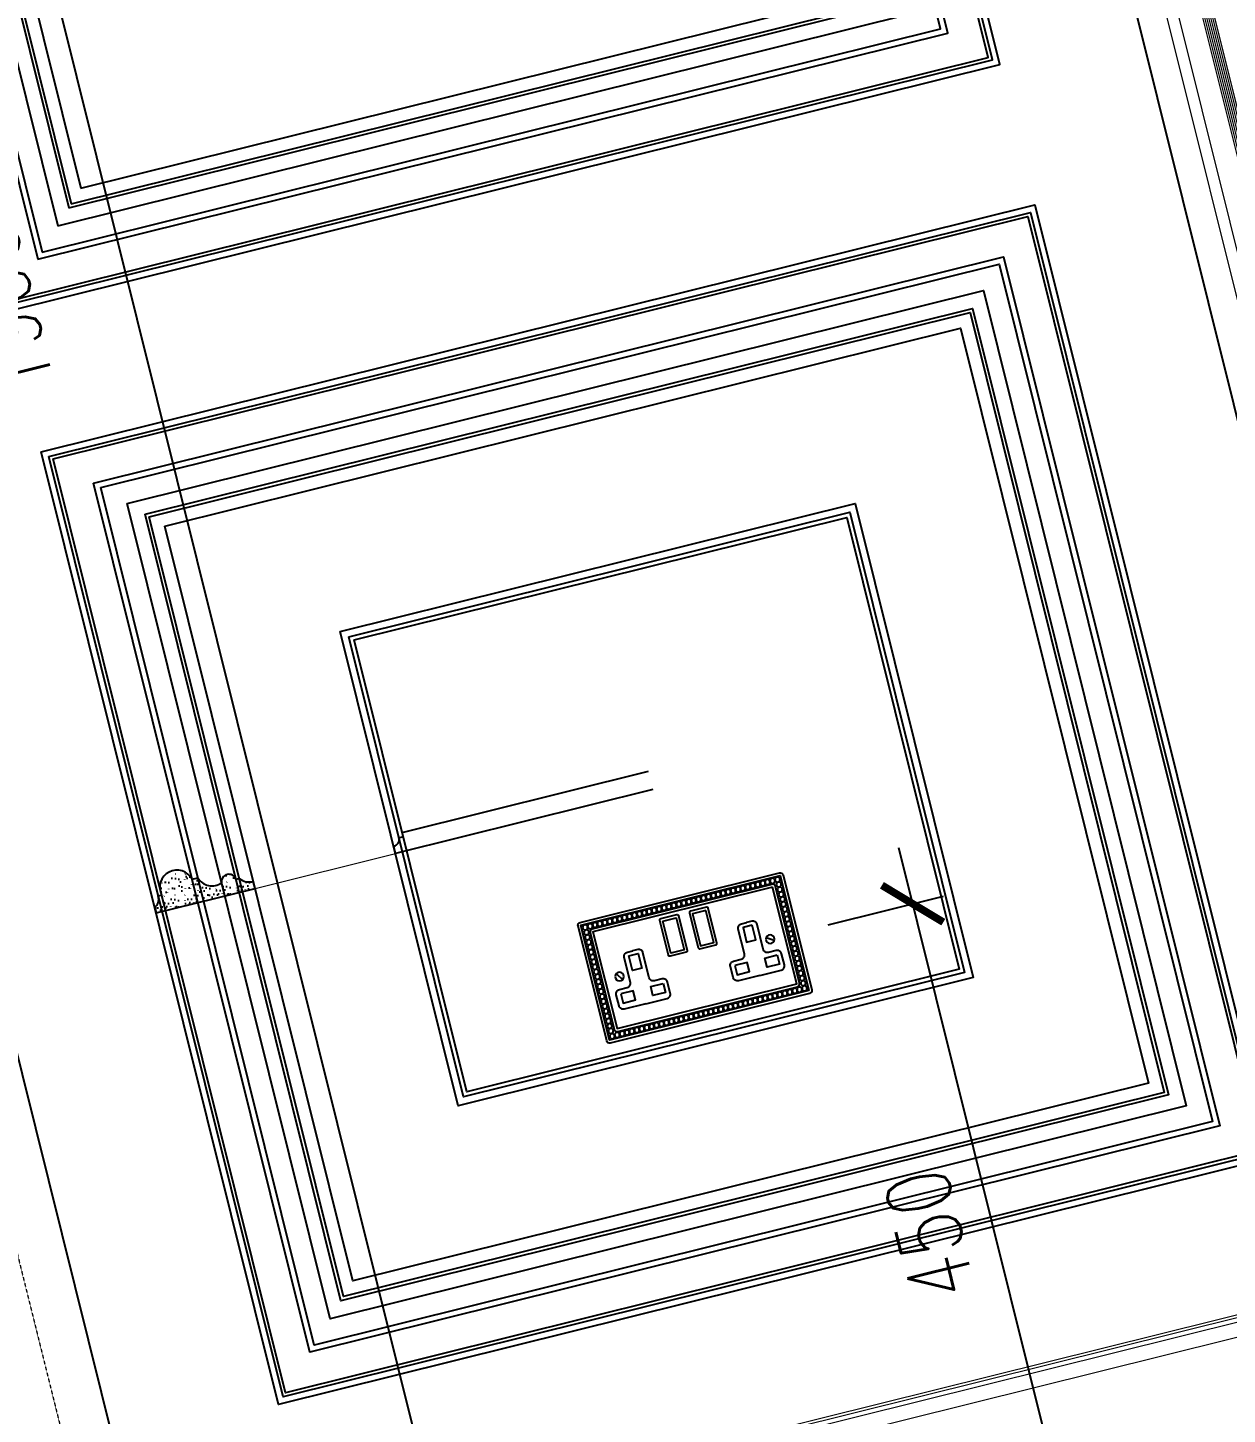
# Model space of a CAD drawing. Header units: inches. Extents: x 122939 to 389145, y 29603 to 574065.
# Drawn here: x 354284 to 355113, y 509610 to 510568 of the extents above; entities that cross this region are included whole.
import ezdxf

# ---------------------------------------------------------------- set-up
doc = ezdxf.new("R2010")
doc.units = ezdxf.units.IN
doc.header["$MEASUREMENT"] = 0
doc.linetypes.add('HIDDEN', pattern=[0.375, 0.25, -0.125])
for name, color, linetype, lineweight in [('A-Dim-ID', 9, 'Continuous', 20), ('A-GLAZ', 134, 'Continuous', 18), ('A-RNDR-ALUM', 1, 'Continuous', 9), ('A-RNDR-PT36', 253, 'Continuous', 20), ('GRC', 41, 'Continuous', 0), ('Marble', 6, 'Continuous', 0)]:
    doc.layers.add(name, color=color, linetype=linetype, lineweight=lineweight)
doc.layers.add('gypsum', color=31, linetype='Continuous')
doc.layers.add('Layer7', color=8, linetype='Continuous')
doc.styles.add('ST9', font='romans.shx', dxfattribs={"width": 0.8})
doc.dimstyles.new('DIM-20', dxfattribs={"dimscale": 1000, "dimtxt": 0.044, "dimasz": 0.035, "dimexe": 0.022, "dimexo": 0.022, "dimgap": 0.022, "dimtad": 1, "dimdec": 0, "dimzin": 0, "dimdsep": 46, "dimtxsty": 'ST9', "dimblk1": 'ARCHTICK', "dimblk2": 'ARCHTICK', "dimsah": 1, "dimcen": 0.088, "dimdle": 0.04, "dimclrd": 256, "dimclre": 256, "dimclrt": 3, "dimadec": 0, "dimazin": 0, "dimtfac": 1, "dimtdec": 0, "dimtix": 1, "dimtofl": 0, "dimtmove": 1, "dimatfit": 3, "dimldrblk": 'CLOSED', "dimfxl": 1, "dimtolj": 1, "dimtzin": 0, "dimarcsym": 0})

# ---------------------------------------------------------------- blocks, each defined once
blk = doc.blocks.new('win1')
at = {"color": 252, "linetype": 'HIDDEN', "ltscale": 0.5, "elevation": 0}
blk.add_lwpolyline([(0, 2848.83), (1150, 2848.83), (1150, -101.17), (0, -101.17)], close=True, dxfattribs=at)
blk = doc.blocks.new('M1')
at = {"layer": 'gypsum', "linetype": 'Continuous'}
h = blk.add_hatch(dxfattribs=at)
h.set_pattern_fill('GYPSUM', color=251, scale=36.842105, style=0, pattern_type=2)
h.set_pattern_definition([(360, (273234.79, 528507.015), (2e-15, 36.8421), [0, -36.8421]), (360, (273234.527, 528503.77), (2e-15, 36.8421), [0, -36.8421]), (360, (273237.11, 528504.44), (2e-15, 36.8421), [0, -36.8421]), (315, (273237.37, 528509.747), (36.8421, -9e-15), [0.2358, -51.8668]), (360, (273235.53, 528509.4), (2e-15, 36.8421), [0, -36.8421]), (360, (273235.53, 528509.4), (2e-15, 36.8421), [0, -36.8421]), (315, (273242.219, 528506.049), (36.8421, -9e-15), [0.2358, -51.8668]), (360, (273242.8, 528506.687), (2e-15, 36.8421), [0, -36.8421]), (360, (273242.8, 528506.687), (2e-15, 36.8421), [0, -36.8421]), (360, (273239.94, 528504.064), (2e-15, 36.8421), [0, -36.8421]), (315, (273244.39, 528504.474), (36.8421, -9e-15), [0.2358, -51.8668]), (315, (273244.39, 528504.474), (36.8421, -9e-15), [0.2358, -51.8668]), (315, (273242.807, 528509.432), (36.8421, -9e-15), [0.2358, -51.8668]), (315, (273242.807, 528509.432), (36.8421, -9e-15), [0.2358, -51.8668]), (360, (273243.383, 528510.347), (2e-15, 36.8421), [0, -36.8421]), (360, (273240.827, 528510.954), (2e-15, 36.8421), [0, -36.8421]), (360, (273246.932, 528510.374), (2e-15, 36.8421), [0, -36.8421]), (360, (273244.505, 528511.947), (2e-15, 36.8421), [0, -36.8421]), (360, (273234.93, 528514.797), (2e-15, 36.8421), [0, -36.8421]), (315, (273239.017, 528516.243), (36.8421, -9e-15), [0.2358, -51.8668]), (315, (273239.017, 528516.243), (36.8421, -9e-15), [0.2358, -51.8668]), (360, (273236.827, 528519.467), (2e-15, 36.8421), [0, -36.8421]), (360, (273236.09, 528517.082), (2e-15, 36.8421), [0, -36.8421]), (360, (273235.245, 528524.425), (2e-15, 36.8421), [0, -36.8421]), (360, (273234.507, 528522.04), (2e-15, 36.8421), [0, -36.8421]), (315, (273239.005, 528526.003), (36.8421, -9e-15), [0.2358, -51.8668]), (315, (273239.005, 528526.003), (36.8421, -9e-15), [0.2358, -51.8668]), (360, (273243.625, 528515.488), (2e-15, 36.8421), [0, -36.8421]), (315, (273244.105, 528519.5), (36.8421, -9e-15), [0.2358, -51.8668]), (360, (273244.096, 528516.754), (2e-15, 36.8421), [0, -36.8421]), (360, (273244.096, 528516.754), (2e-15, 36.8421), [0, -36.8421]), (315, (273242.523, 528524.457), (36.8421, -9e-15), [0.2358, -51.8668]), (315, (273241.934, 528521.074), (36.8421, -9e-15), [0.2358, -51.8668]), (315, (273241.934, 528521.074), (36.8421, -9e-15), [0.2358, -51.8668]), (315, (273241.934, 528521.074), (36.8421, -9e-15), [0.2358, -51.8668]), (315, (273235.012, 528526.818), (36.8421, -9e-15), [0.2358, -51.8668]), (315, (273235.012, 528526.818), (36.8421, -9e-15), [0.2358, -51.8668]), (360, (273236.565, 528531.054), (2e-15, 36.8421), [0, -36.8421]), (360, (273236.143, 528538.297), (2e-15, 36.8421), [0, -36.8421]), (360, (273235.88, 528535.053), (2e-15, 36.8421), [0, -36.8421]), (360, (273238.463, 528535.724), (2e-15, 36.8421), [0, -36.8421]), (360, (273237.725, 528533.34), (2e-15, 36.8421), [0, -36.8421]), (315, (273240.653, 528532.5), (36.8421, -9e-15), [0.2358, -51.8668]), (360, (273242.463, 528527.21), (2e-15, 36.8421), [0, -36.8421]), (360, (273242.463, 528527.21), (2e-15, 36.8421), [0, -36.8421]), (360, (273245.26, 528531.744), (2e-15, 36.8421), [0, -36.8421]), (360, (273245.02, 528526.604), (2e-15, 36.8421), [0, -36.8421]), (360, (273246.14, 528528.203), (2e-15, 36.8421), [0, -36.8421]), (315, (273243.57, 528537.33), (36.8421, -9e-15), [0.2358, -51.8668]), (315, (273243.57, 528537.33), (36.8421, -9e-15), [0.2358, -51.8668]), (315, (273245.74, 528535.755), (36.8421, -9e-15), [0.2358, -51.8668]), (360, (273244.15, 528537.97), (2e-15, 36.8421), [0, -36.8421]), (360, (273245.732, 528533.01), (2e-15, 36.8421), [0, -36.8421]), (360, (273245.732, 528533.01), (2e-15, 36.8421), [0, -36.8421]), (315, (273250.58, 528503.512), (36.8421, -9e-15), [0.2358, -51.8668]), (360, (273252.315, 528503.59), (2e-15, 36.8421), [0, -36.8421]), (360, (273250.403, 528505.074), (2e-15, 36.8421), [0, -36.8421]), (360, (273250.403, 528505.074), (2e-15, 36.8421), [0, -36.8421]), (360, (273249.67, 528506.44), (2e-15, 36.8421), [0, -36.8421]), (360, (273255.97, 528506.47), (2e-15, 36.8421), [0, -36.8421]), (360, (273252.787, 528504.855), (2e-15, 36.8421), [0, -36.8421]), (360, (273253.86, 528506.66), (2e-15, 36.8421), [0, -36.8421]), (315, (273248.997, 528508.316), (36.8421, -9e-15), [0.2358, -51.8668]), (315, (273248.997, 528508.316), (36.8421, -9e-15), [0.2358, -51.8668]), (360, (273248.917, 528513.175), (2e-15, 36.8421), [0, -36.8421]), (315, (273253.693, 528508.798), (36.8421, -9e-15), [0.2358, -51.8668]), (360, (273254.39, 528511.43), (2e-15, 36.8421), [0, -36.8421]), (360, (273256.972, 528512.1), (2e-15, 36.8421), [0, -36.8421]), (360, (273256.235, 528509.715), (2e-15, 36.8421), [0, -36.8421]), (360, (273256.235, 528509.715), (2e-15, 36.8421), [0, -36.8421]), (360, (273253.26, 528512.057), (2e-15, 36.8421), [0, -36.8421]), (315, (273260.745, 528503.918), (36.8421, -9e-15), [0.2358, -51.8668]), (315, (273260.745, 528503.918), (36.8421, -9e-15), [0.2358, -51.8668]), (360, (273257.817, 528504.757), (2e-15, 36.8421), [0, -36.8421]), (360, (273265.352, 528503.162), (2e-15, 36.8421), [0, -36.8421]), (315, (273260.16, 528513.538), (36.8421, -9e-15), [0.2358, -51.8668]), (360, (273258.555, 528507.14), (2e-15, 36.8421), [0, -36.8421]), (360, (273258.555, 528507.14), (2e-15, 36.8421), [0, -36.8421]), (315, (273264.25, 528512.132), (36.8421, -9e-15), [0.2358, -51.8668]), (315, (273263.662, 528508.748), (36.8421, -9e-15), [0.2358, -51.8668]), (360, (273264.24, 528509.387), (2e-15, 36.8421), [0, -36.8421]), (360, (273264.24, 528509.387), (2e-15, 36.8421), [0, -36.8421]), (360, (273264.24, 528509.387), (2e-15, 36.8421), [0, -36.8421]), (315, (273265.833, 528507.173), (36.8421, -9e-15), [0.2358, -51.8668]), (315, (273265.833, 528507.173), (36.8421, -9e-15), [0.2358, -51.8668]), (360, (273265.824, 528504.43), (2e-15, 36.8421), [0, -36.8421]), (315, (273270.44, 528511.016), (36.8421, -9e-15), [0.2358, -51.8668]), (315, (273270.44, 528511.016), (36.8421, -9e-15), [0.2358, -51.8668]), (360, (273271.113, 528509.14), (2e-15, 36.8421), [0, -36.8421]), (315, (273250.35, 528539.598), (36.8421, -9e-15), [0.2358, -51.8668]), (315, (273250.35, 528539.598), (36.8421, -9e-15), [0.2358, -51.8668]), (315, (273250.296, 528518.383), (36.8421, -9e-15), [0.2358, -51.8668]), (360, (273252.573, 528516.056), (2e-15, 36.8421), [0, -36.8421]), (360, (273249.39, 528514.44), (2e-15, 36.8421), [0, -36.8421]), (360, (273249.39, 528514.44), (2e-15, 36.8421), [0, -36.8421]), (315, (273256.168, 528514.352), (36.8421, -9e-15), [0.2358, -51.8668]), (315, (273256.168, 528514.352), (36.8421, -9e-15), [0.2358, -51.8668]), (360, (273253.38, 528519.706), (2e-15, 36.8421), [0, -36.8421]), (360, (273254.42, 528514.342), (2e-15, 36.8421), [0, -36.8421]), (315, (273248.713, 528523.341), (36.8421, -9e-15), [0.2358, -51.8668]), (360, (273250.12, 528520.1), (2e-15, 36.8421), [0, -36.8421]), (360, (273249.385, 528521.467), (2e-15, 36.8421), [0, -36.8421]), (360, (273249.385, 528521.467), (2e-15, 36.8421), [0, -36.8421]), (315, (273254.757, 528524.914), (36.8421, -9e-15), [0.2358, -51.8668]), (360, (273253.85, 528520.972), (2e-15, 36.8421), [0, -36.8421]), (360, (273253.575, 528521.685), (2e-15, 36.8421), [0, -36.8421]), (360, (273253.575, 528521.685), (2e-15, 36.8421), [0, -36.8421]), (360, (273257.72, 528518.59), (2e-15, 36.8421), [0, -36.8421]), (315, (273261.81, 528520.034), (36.8421, -9e-15), [0.2358, -51.8668]), (360, (273263.62, 528514.745), (2e-15, 36.8421), [0, -36.8421]), (360, (273263.62, 528514.745), (2e-15, 36.8421), [0, -36.8421]), (360, (273258.88, 528520.873), (2e-15, 36.8421), [0, -36.8421]), (360, (273257.3, 528525.83), (2e-15, 36.8421), [0, -36.8421]), (360, (273257.035, 528522.588), (2e-15, 36.8421), [0, -36.8421]), (360, (273259.62, 528523.258), (2e-15, 36.8421), [0, -36.8421]), (315, (273264.726, 528524.865), (36.8421, -9e-15), [0.2358, -51.8668]), (360, (273265.306, 528525.503), (2e-15, 36.8421), [0, -36.8421]), (360, (273265.306, 528525.503), (2e-15, 36.8421), [0, -36.8421]), (360, (273248.568, 528526.63), (2e-15, 36.8421), [0, -36.8421]), (360, (273251.025, 528530.698), (2e-15, 36.8421), [0, -36.8421]), (360, (273250.553, 528529.43), (2e-15, 36.8421), [0, -36.8421]), (360, (273255.452, 528527.546), (2e-15, 36.8421), [0, -36.8421]), (360, (273254.895, 528528.314), (2e-15, 36.8421), [0, -36.8421]), (360, (273254.21, 528532.313), (2e-15, 36.8421), [0, -36.8421]), (360, (273256.055, 528530.6), (2e-15, 36.8421), [0, -36.8421]), (315, (273251.93, 528534.64), (36.8421, -9e-15), [0.2358, -51.8668]), (360, (273251.755, 528536.356), (2e-15, 36.8421), [0, -36.8421]), (360, (273251.755, 528536.356), (2e-15, 36.8421), [0, -36.8421]), (360, (273251.02, 528537.723), (2e-15, 36.8421), [0, -36.8421]), (360, (273256.55, 528534.96), (2e-15, 36.8421), [0, -36.8421]), (360, (273256.08, 528533.695), (2e-15, 36.8421), [0, -36.8421]), (360, (273255.21, 528537.942), (2e-15, 36.8421), [0, -36.8421]), (315, (273258.87, 528528.342), (36.8421, -9e-15), [0.2358, -51.8668]), (360, (273258.036, 528528.216), (2e-15, 36.8421), [0, -36.8421]), (360, (273260.42, 528532.578), (2e-15, 36.8421), [0, -36.8421]), (360, (273260.42, 528532.578), (2e-15, 36.8421), [0, -36.8421]), (315, (273265.315, 528528.248), (36.8421, -9e-15), [0.2358, -51.8668]), (315, (273262.862, 528527.527), (36.8421, -9e-15), [0.2358, -51.8668]), (315, (273262.862, 528527.527), (36.8421, -9e-15), [0.2358, -51.8668]), (315, (273262.862, 528527.527), (36.8421, -9e-15), [0.2358, -51.8668]), (315, (273257.458, 528538.904), (36.8421, -9e-15), [0.2358, -51.8668]), (360, (273259.735, 528536.577), (2e-15, 36.8421), [0, -36.8421]), (360, (273259.735, 528536.577), (2e-15, 36.8421), [0, -36.8421]), (315, (273264.51, 528534.024), (36.8421, -9e-15), [0.2358, -51.8668]), (315, (273264.51, 528534.024), (36.8421, -9e-15), [0.2358, -51.8668]), (360, (273262.32, 528537.247), (2e-15, 36.8421), [0, -36.8421]), (360, (273261.582, 528534.863), (2e-15, 36.8421), [0, -36.8421]), (360, (273269.723, 528514.165), (2e-15, 36.8421), [0, -36.8421]), (360, (273266.416, 528519.28), (2e-15, 36.8421), [0, -36.8421]), (360, (273266.175, 528514.138), (2e-15, 36.8421), [0, -36.8421]), (360, (273267.296, 528515.738), (2e-15, 36.8421), [0, -36.8421]), (315, (273266.897, 528523.29), (36.8421, -9e-15), [0.2358, -51.8668]), (360, (273266.888, 528520.545), (2e-15, 36.8421), [0, -36.8421]), (360, (273266.888, 528520.545), (2e-15, 36.8421), [0, -36.8421]), (360, (273268.875, 528528.128), (2e-15, 36.8421), [0, -36.8421]), (360, (273266.32, 528528.734), (2e-15, 36.8421), [0, -36.8421]), (360, (273269.997, 528529.727), (2e-15, 36.8421), [0, -36.8421]), (315, (273269.598, 528537.28), (36.8421, -9e-15), [0.2358, -51.8668]), (315, (273267.427, 528538.854), (36.8421, -9e-15), [0.2358, -51.8668]), (360, (273269.59, 528534.534), (2e-15, 36.8421), [0, -36.8421]), (360, (273269.117, 528533.27), (2e-15, 36.8421), [0, -36.8421]), (360, (273269.117, 528533.27), (2e-15, 36.8421), [0, -36.8421]), (360, (273269.117, 528533.27), (2e-15, 36.8421), [0, -36.8421]), (360, (273260, 528539.82), (2e-15, 36.8421), [0, -36.8421]), (360, (273268.006, 528539.493), (2e-15, 36.8421), [0, -36.8421])])
edge = h.paths.add_edge_path()
edge.add_arc((272491.1, 527822.19), 11.88, 283.94609, 462.71632)
edge.add_line((272488.49, 527833.78), (272488.49, 527836.1))
edge.add_ellipse((272488.49, 527840.44), major_axis=(-6.53, 0), ratio=0.663806, start_angle=0, end_angle=90, ccw=False)
edge.add_line((272481.96, 527840.44), (272477.37, 527840.44))
edge.add_line((272477.37, 527840.44), (272477.37, 527769.98))
edge.add_line((272477.37, 527769.98), (272482.47, 527769.98))
edge.add_arc((272492.17, 527770.83), 9.73, 123.92059, 185.05545, ccw=False)
edge.add_line((272486.74, 527778.91), (272486.74, 527781.29))
edge.add_arc((272486.19, 527786.41), 5.15, 276.04421, 443.95579)
edge.add_arc((272497.07, 527795.81), 11.18, 106.11588, 202.45478, ccw=False)
edge.add_spline(control_points=[(272493.97, 527806.55), (272493.97, 527807.92), (272493.97, 527809.29), (272493.97, 527810.66)], knot_values=[0, 0, 0, 0, 0.167192, 0.167192, 0.167192, 0.167192], degree=3, periodic=0)
for p, q in [((272477.37, 527840.44), (272477.37, 527769.98)), ((272481.96, 527840.44), (272477.37, 527840.44)), ((272488.49, 527836.1), (272488.49, 527833.78)), ((272486.74, 527781.29), (272486.74, 527778.91)), ((272477.37, 527769.98), (272482.47, 527769.98))]:
    blk.add_line(p, q, dxfattribs=at)
for centre, radius, start, end in [((272491.1, 527822.19), 11.88, 283.94609, 102.71633), ((272497.07, 527795.81), 11.18, 106.11588, 202.45478), ((272486.19, 527786.41), 5.15, 276.04421, 83.95579), ((272492.17, 527770.83), 9.73, 123.92059, 185.05545)]:
    blk.add_arc(centre, radius, start, end, dxfattribs=at)
blk.add_ellipse((272488.49, 527840.44), major_axis=(-6.53, 0), ratio=0.663806, start_param=0, end_param=1.570796, dxfattribs=at)
blk.add_spline([(272493.97, 527810.66), (272493.97, 527806.55)], degree=3, dxfattribs=at)
blk = doc.blocks.new('Wandsworth double socket')
at = {"layer": 'Layer7', "color": 1}
for p, q in [((4826.79, 1707.74), (4831.85, 1710.98)), ((4938.23, 1711.79), (4934.99, 1706.74))]:
    blk.add_line(p, q, dxfattribs=at)
for points in [[(4811.96, 1666.36), (4953.96, 1666.36, 0.414214), (4955.96, 1668.36), (4955.96, 1750.36, 0.414214), (4953.96, 1752.36), (4811.96, 1752.36, 0.414214), (4809.96, 1750.36), (4809.96, 1668.36, 0.414214)], [(4818.96, 1745.86), (4946.96, 1745.86, -0.414214), (4948.96, 1743.86), (4948.96, 1674.86, -0.414214), (4946.96, 1672.86), (4818.96, 1672.86, -0.414214), (4816.96, 1674.86), (4816.96, 1743.86, -0.414214)], [(4866.66, 1741.42), (4878.09, 1741.42, -0.414214), (4879.09, 1740.42), (4879.09, 1715.61, -0.414214), (4878.09, 1714.61), (4866.66, 1714.61, -0.414214), (4865.66, 1715.61), (4865.66, 1740.42, -0.414214)], [(4899.25, 1741.42), (4887.82, 1741.42, 0.414214), (4886.82, 1740.42), (4886.82, 1715.61, 0.414214), (4887.82, 1714.61), (4899.25, 1714.61, 0.414214), (4900.25, 1715.61), (4900.25, 1740.42, 0.414214)]]:
    blk.add_lwpolyline(points, format="xyb", close=True, dxfattribs=at)
for points in [[(4811.96, 1668.36), (4953.96, 1668.36), (4953.96, 1750.36), (4811.96, 1750.36)], [(4818.96, 1743.86), (4946.96, 1743.86), (4946.96, 1674.86), (4818.96, 1674.86)], [(4867.66, 1739.42), (4877.09, 1739.42), (4877.09, 1716.61), (4867.66, 1716.61)], [(4898.26, 1739.42), (4888.82, 1739.42), (4888.82, 1716.61), (4898.26, 1716.61)], [(4839.05, 1721.68), (4845.59, 1721.68), (4845.59, 1711.23), (4839.05, 1711.23)], [(4926.86, 1721.68), (4920.32, 1721.68), (4920.32, 1711.23), (4926.86, 1711.23)], [(4827.22, 1697.56), (4827.22, 1691.02), (4836.09, 1691.02), (4836.09, 1697.56)], [(4857.43, 1697.56), (4857.43, 1691.02), (4848.56, 1691.02), (4848.56, 1697.56)], [(4908.49, 1697.56), (4908.49, 1691.02), (4917.35, 1691.02), (4917.35, 1697.56)], [(4938.69, 1697.56), (4938.69, 1691.02), (4929.82, 1691.02), (4929.82, 1697.56)]]:
    blk.add_lwpolyline(points, close=True, dxfattribs=at)
for points in [[(4842.32, 1686.74), (4827.08, 1686.74, -0.414214), (4824.08, 1689.74), (4824.08, 1697.71, -0.414214), (4827.08, 1700.71), (4832.64, 1700.71, 0.414214), (4835.64, 1703.71), (4835.64, 1721.43, -0.414214), (4838.64, 1724.43), (4842.32, 1724.43)], [(4842.32, 1686.74), (4857.57, 1686.74, 0.414214), (4860.57, 1689.74), (4860.57, 1697.71, 0.414214), (4857.57, 1700.71), (4852.01, 1700.71, -0.414214), (4849.01, 1703.71), (4849.01, 1721.43, 0.414214), (4846.01, 1724.43), (4842.32, 1724.43)], [(4923.59, 1686.74), (4908.35, 1686.74, -0.414214), (4905.35, 1689.74), (4905.35, 1697.71, -0.414214), (4908.35, 1700.71), (4913.9, 1700.71, 0.414214), (4916.9, 1703.71), (4916.9, 1721.43, -0.414214), (4919.9, 1724.43), (4923.59, 1724.43)], [(4923.59, 1686.74), (4938.83, 1686.74, 0.414214), (4941.83, 1689.74), (4941.83, 1697.71, 0.414214), (4938.83, 1700.71), (4933.27, 1700.71, -0.414214), (4930.27, 1703.71), (4930.27, 1721.43, 0.414214), (4927.27, 1724.43), (4923.59, 1724.43)]]:
    blk.add_lwpolyline(points, format="xyb", dxfattribs=at)
for centre, radius in [((4814.46, 1748.11), 1.74), ((4814.46, 1744.6), 1.74), ((4817.97, 1748.11), 1.74), ((4821.48, 1748.11), 1.74), ((4824.99, 1748.11), 1.74), ((4828.51, 1748.11), 1.74), ((4832.02, 1748.11), 1.74), ((4835.53, 1748.11), 1.74), ((4839.05, 1748.11), 1.74), ((4842.56, 1748.11), 1.74), ((4846.07, 1748.11), 1.74), ((4849.58, 1748.11), 1.74), ((4853.1, 1748.11), 1.74), ((4856.61, 1748.11), 1.74), ((4860.12, 1748.11), 1.74), ((4863.64, 1748.11), 1.74), ((4867.15, 1748.11), 1.74), ((4870.66, 1748.11), 1.74), ((4874.17, 1748.11), 1.74), ((4877.69, 1748.11), 1.74), ((4881.2, 1748.11), 1.74), ((4884.71, 1748.11), 1.74), ((4888.23, 1748.11), 1.74), ((4891.74, 1748.11), 1.74), ((4895.25, 1748.11), 1.74), ((4898.76, 1748.11), 1.74), ((4902.28, 1748.11), 1.74), ((4905.79, 1748.11), 1.74), ((4909.3, 1748.11), 1.74), ((4912.81, 1748.11), 1.74), ((4916.33, 1748.11), 1.74), ((4919.84, 1748.11), 1.74), ((4923.35, 1748.11), 1.74), ((4926.87, 1748.11), 1.74), ((4930.38, 1748.11), 1.74), ((4933.89, 1748.11), 1.74), ((4937.4, 1748.11), 1.74), ((4940.92, 1748.11), 1.74), ((4944.43, 1748.11), 1.74), ((4947.94, 1748.11), 1.74), ((4951.46, 1748.11), 1.74), ((4951.46, 1744.6), 1.74), ((4814.46, 1741.09), 1.74), ((4814.46, 1737.57), 1.74), ((4814.46, 1734.06), 1.74), ((4951.46, 1741.09), 1.74), ((4951.46, 1737.57), 1.74), ((4951.46, 1734.06), 1.74), ((4814.46, 1730.55), 1.74), ((4814.46, 1727.04), 1.74), ((4951.46, 1730.55), 1.74), ((4951.46, 1727.04), 1.74), ((4814.46, 1723.52), 1.74), ((4814.46, 1720.01), 1.74), ((4814.46, 1716.5), 1.74), ((4951.46, 1723.52), 1.74), ((4951.46, 1720.01), 1.74), ((4951.46, 1716.5), 1.74), ((4814.46, 1712.98), 1.74), ((4814.46, 1709.47), 1.74), ((4814.46, 1705.96), 1.74), ((4829.26, 1709.36), 3), ((4936.65, 1709.36), 3), ((4951.46, 1712.98), 1.74), ((4951.46, 1709.47), 1.74), ((4951.46, 1705.96), 1.74), ((4814.46, 1702.45), 1.74), ((4814.46, 1698.93), 1.74), ((4951.46, 1702.45), 1.74), ((4951.46, 1698.93), 1.74), ((4814.46, 1695.42), 1.74), ((4814.46, 1691.91), 1.74), ((4814.46, 1688.39), 1.74), ((4951.46, 1695.42), 1.74), ((4951.46, 1691.91), 1.74), ((4951.46, 1688.39), 1.74), ((4814.46, 1684.88), 1.74), ((4814.46, 1681.37), 1.74), ((4814.46, 1677.86), 1.74), ((4951.46, 1684.88), 1.74), ((4951.46, 1681.37), 1.74), ((4951.46, 1677.86), 1.74), ((4814.46, 1674.34), 1.74), ((4814.46, 1670.61), 1.74), ((4817.97, 1670.61), 1.74), ((4821.48, 1670.61), 1.74), ((4824.99, 1670.61), 1.74), ((4828.51, 1670.61), 1.74), ((4832.02, 1670.61), 1.74), ((4835.53, 1670.61), 1.74), ((4839.05, 1670.61), 1.74), ((4842.56, 1670.61), 1.74), ((4846.07, 1670.61), 1.74), ((4849.58, 1670.61), 1.74), ((4853.1, 1670.61), 1.74), ((4856.61, 1670.61), 1.74), ((4860.12, 1670.61), 1.74), ((4863.64, 1670.61), 1.74), ((4867.15, 1670.61), 1.74), ((4870.66, 1670.61), 1.74), ((4874.17, 1670.61), 1.74), ((4877.69, 1670.61), 1.74), ((4881.2, 1670.61), 1.74), ((4884.71, 1670.61), 1.74), ((4888.23, 1670.61), 1.74), ((4891.74, 1670.61), 1.74), ((4895.25, 1670.61), 1.74), ((4898.76, 1670.61), 1.74), ((4902.28, 1670.61), 1.74), ((4905.79, 1670.61), 1.74), ((4909.3, 1670.61), 1.74), ((4912.81, 1670.61), 1.74), ((4916.33, 1670.61), 1.74), ((4919.84, 1670.61), 1.74), ((4923.35, 1670.61), 1.74), ((4926.87, 1670.61), 1.74), ((4930.38, 1670.61), 1.74), ((4933.89, 1670.61), 1.74), ((4937.4, 1670.61), 1.74), ((4940.92, 1670.61), 1.74), ((4944.43, 1670.61), 1.74), ((4947.94, 1670.61), 1.74), ((4951.46, 1674.34), 1.74), ((4951.46, 1670.61), 1.74)]:
    blk.add_circle(centre, radius, dxfattribs=at)
blk = doc.blocks.new('_ARCHTICK')
at = {"color": 0, "linetype": 'ByBlock', "const_width": 0.15}
blk.add_lwpolyline([(-0.5, -0.5), (0.5, 0.5)], dxfattribs=at)
blk = doc.blocks.new('*D160')
at = {"layer": 'A-Dim-ID', "lineweight": -2, "transparency": 16777216}
for p, q in [((354885.59, 510001.42), (355013.59, 509486.94)), ((354836.93, 509948.09), (354916.59, 509967.91)), ((354945.62, 509511.25), (355025.28, 509531.07))]:
    blk.add_line(p, q, dxfattribs=at)
at = {"layer": 'Defpoints', "color": 0, "transparency": 16777216}
for p in [(354815.58, 509942.78, 0), (355003.93, 509525.75), (354924.27, 509505.93, 0)]:
    blk.add_point(p, dxfattribs=at)
at = {"layer": 'A-Dim-ID', "lineweight": -2, "transparency": 16777216, "xscale": 35, "yscale": 35, "zscale": 35}
for p, rotation in [((354895.24, 509962.6), 103.9714232829857), ((355003.93, 509525.75), 283.9714232829857)]:
    blk.add_blockref('_ARCHTICK', p, dxfattribs=dict(at, rotation=rotation))
at = {"layer": 'A-Dim-ID', "color": 3, "transparency": 16777216, "insert": (354906.89, 509733.55), "char_height": 44, "attachment_point": 5, "rotation": 103.97142, "style": 'ST9'}
blk.add_mtext('\\A1;450', dxfattribs=at)
blk = doc.blocks.new('_CLOSED')
at = {"color": 0, "linetype": 'ByBlock'}
for p, q in [((-1, 0.167), (0, 0)), ((-1, 0.167), (-1, -0.167)), ((0, 0), (-1, -0.167)), ((0, 0), (-1, 0))]:
    blk.add_line(p, q, dxfattribs=at)
blk = doc.blocks.new('*D166')
at = {"layer": 'A-Dim-ID', "lineweight": -2, "transparency": 16777216}
for p, q in [((354373.31, 511326.95), (354113.61, 511262.33)), ((354125.3, 511306.46), (354603.39, 509384.88)), ((354579.06, 509420.05), (354572.38, 509418.38))]:
    blk.add_line(p, q, dxfattribs=at)
at = {"layer": 'Defpoints', "color": 0, "transparency": 16777216}
for p in [(354394.66, 511332.26, 0), (354600.41, 509425.36, 0), (354593.73, 509423.7)]:
    blk.add_point(p, dxfattribs=at)
at = {"layer": 'A-Dim-ID', "lineweight": -2, "transparency": 16777216, "xscale": 35, "yscale": 35, "zscale": 35}
for p, rotation in [((354134.96, 511267.65), 103.9714232829857), ((354593.73, 509423.7), 283.9714232829857)]:
    blk.add_blockref('_ARCHTICK', p, dxfattribs=dict(at, rotation=rotation))
at = {"layer": 'A-Dim-ID', "color": 3, "transparency": 16777216, "insert": (354266.96, 510372.62), "char_height": 44, "attachment_point": 5, "rotation": 103.97142, "style": 'ST9'}
blk.add_mtext('\\A1;1900', dxfattribs=at)

msp = doc.modelspace()

# ---------------------------------------------------------------- linework, layer by layer
at = {"layer": 'A-GLAZ'}
for p, q in [((354675.08, 512265.872, 0), (355346.258, 509568.194, 0.003)), ((354676.375, 512266.195, 0), (355347.553, 509568.516, 0.003)), ((354677.67, 512266.517, 0), (355348.848, 509568.839, 0.003)), ((354678.965, 512266.839, 0), (355350.143, 509569.161, 0.003)), ((354680.261, 512267.161, 0), (355351.438, 509569.483, 0.003)), ((354681.556, 512267.484, 0), (355352.734, 509569.805, 0.003)), ((354682.851, 512267.806, 0), (355354.029, 509570.128, 0.003))]:
    msp.add_line(p, q, dxfattribs=at)
at = {"layer": 'A-RNDR-ALUM'}
msp.add_line((355325.316, 509554.166, 0.003), (354649.287, 512271.341, 0), dxfattribs=at)
at = {"layer": 'A-RNDR-PT36'}
for p, q in [((354331.312, 513466.619, 0), (355317.948, 509500.832, 0)), ((354661.653, 512253.795, 0), (355328.012, 509575.483, 0.003))]:
    msp.add_line(p, q, dxfattribs=at)
at = {"layer": 'GRC'}
msp.add_line((354440.785, 509973.22, 0), (354537.826, 509997.364, 0), dxfattribs=at)
at = {"layer": 'gypsum', "color": 8}
msp.add_line((355301.073, 509568.768, 0), (354424.653, 513091.379, 0), dxfattribs=at)
at = {"layer": 'gypsum'}
msp.add_line((354367.876, 509491.163, -0.001), (353713.299, 512122.12, 0), dxfattribs=at)
at = {"layer": 'gypsum', "elevation": 0}
for points in [[(354268.923, 510372.147), (354955.637, 510543), (354548.007, 512181.396), (353861.293, 512010.542)], [(354272.084, 510377.403), (354950.381, 510546.162), (354544.845, 512176.14), (353866.548, 512007.381)], [(354273.778, 510380.219), (354947.565, 510547.856), (354543.151, 512173.323), (353869.365, 512005.687)], [(354290.655, 510408.274), (354919.509, 510564.732), (354526.274, 512145.268), (353897.42, 511988.81)], [(354293.623, 510413.209), (354914.574, 510567.701), (354523.306, 512140.333), (353902.355, 511985.842)], [(354304.57, 510431.407), (354896.376, 510578.647), (354512.359, 512122.135), (353920.553, 511974.895)], [(354312.042, 510443.828), (354883.956, 510586.119), (354504.888, 512109.715), (353932.974, 511967.423)], [(354313.775, 510446.709), (354881.074, 510587.852), (354503.154, 512106.833), (353935.855, 511965.69)], [(354320.288, 510457.536), (354870.247, 510594.365), (354496.642, 512096.006), (353946.682, 511959.177)], [(354293.066, 510275.105), (354979.781, 510445.958), (355143.672, 509787.228), (354456.957, 509616.374)], [(354298.322, 510271.943), (354976.619, 510440.702), (355138.416, 509790.389), (354460.119, 509621.63)], [(354301.139, 510270.249), (354974.925, 510437.886), (355135.599, 509792.084), (354461.813, 509624.447)], [(354329.154, 510253.397), (354958.072, 510409.871), (355107.584, 509808.936), (354478.666, 509652.462)], [(354334.129, 510250.404), (354955.08, 510404.896), (355102.609, 509811.929), (354481.658, 509657.437)], [(354352.327, 510239.457), (354944.133, 510386.698), (355084.411, 509822.875), (354492.605, 509675.635)], [(354364.747, 510231.986), (354936.662, 510374.277), (355071.991, 509830.347), (354500.076, 509688.056)], [(354367.629, 510230.253), (354934.928, 510371.396), (355069.109, 509832.08), (354501.81, 509690.937)], [(354378.456, 510223.74), (354928.415, 510360.569), (355058.282, 509838.593), (354508.323, 509701.764)], [(354499.641, 510150.842), (354855.518, 510239.383), (354937.097, 509911.491), (354581.22, 509822.949)], [(354505.692, 510147.202), (354851.878, 510233.333), (354931.046, 509915.13), (354584.86, 509829)], [(354509.327, 510145.015), (354849.691, 510229.697), (354927.411, 509917.317), (354587.047, 509832.636)]]:
    msp.add_lwpolyline(points, close=True, dxfattribs=at)
msp.add_lwpolyline([(354715.765, 510041.634), (354537.826, 509997.364), (354536.619, 510002.216, 0.3946714), (354540.257, 510008.273), (354543.168, 510008.998), (354542.444, 510011.909), (354712.626, 510054.25)], format="xyb", dxfattribs=at)
at = {"layer": 'Marble', "elevation": -0.006}
for points in [[(355260.005, 509713.123), (354367.295, 509491.018)], [(355258.547, 509710.699), (354360.985, 509487.387)], [(355259.248, 509707.782), (354361.71, 509484.476)], [(355249.07, 509694.945), (354351.508, 509471.633)]]:
    msp.add_lwpolyline(points, dxfattribs=at)

# ---------------------------------------------------------------- block references
at = {"xscale": -1, "rotation": 13.97142328298562}
msp.add_blockref('Wandsworth double socket', (359895.949, 509445.293, 0), dxfattribs=at)
at = {"layer": 'GRC', "rotation": 13.97142328298565}
msp.add_blockref('win1', (353224.107, 509187.187, 0), dxfattribs=at)
at = {"layer": 'gypsum', "lineweight": 0, "rotation": 103.9714232829916}
msp.add_blockref('M1', (932383.723, 372980.436, 0), dxfattribs=at)

# ---------------------------------------------------------------- dimensions: what is measured, and where the dimension line sits
at = {"layer": 'A-Dim-ID'}
dim = msp.add_linear_dim(base=(354593.728, 509423.696, 0), p1=(354394.659, 511332.259, 0), p2=(354600.405, 509425.357, 0), angle=103.971423, dimstyle='DIM-20', dxfattribs=at)
dim.commit()
dim.dimension.update_dxf_attribs({"geometry": '*D166', "text_midpoint": (354309.654, 510383.241, 0), "dimtype": 160})
dim = msp.add_linear_dim(base=(355003.93, 509525.754, 0), p1=(354815.585, 509942.78, 0), p2=(354924.271, 509505.935, 0), angle=103.971423, dimstyle='DIM-20', dxfattribs=at)
dim.commit()
dim.dimension.update_dxf_attribs({"geometry": '*D160', "text_midpoint": (354906.889, 509733.553, 0)})

doc.saveas('drawing.dxf')
